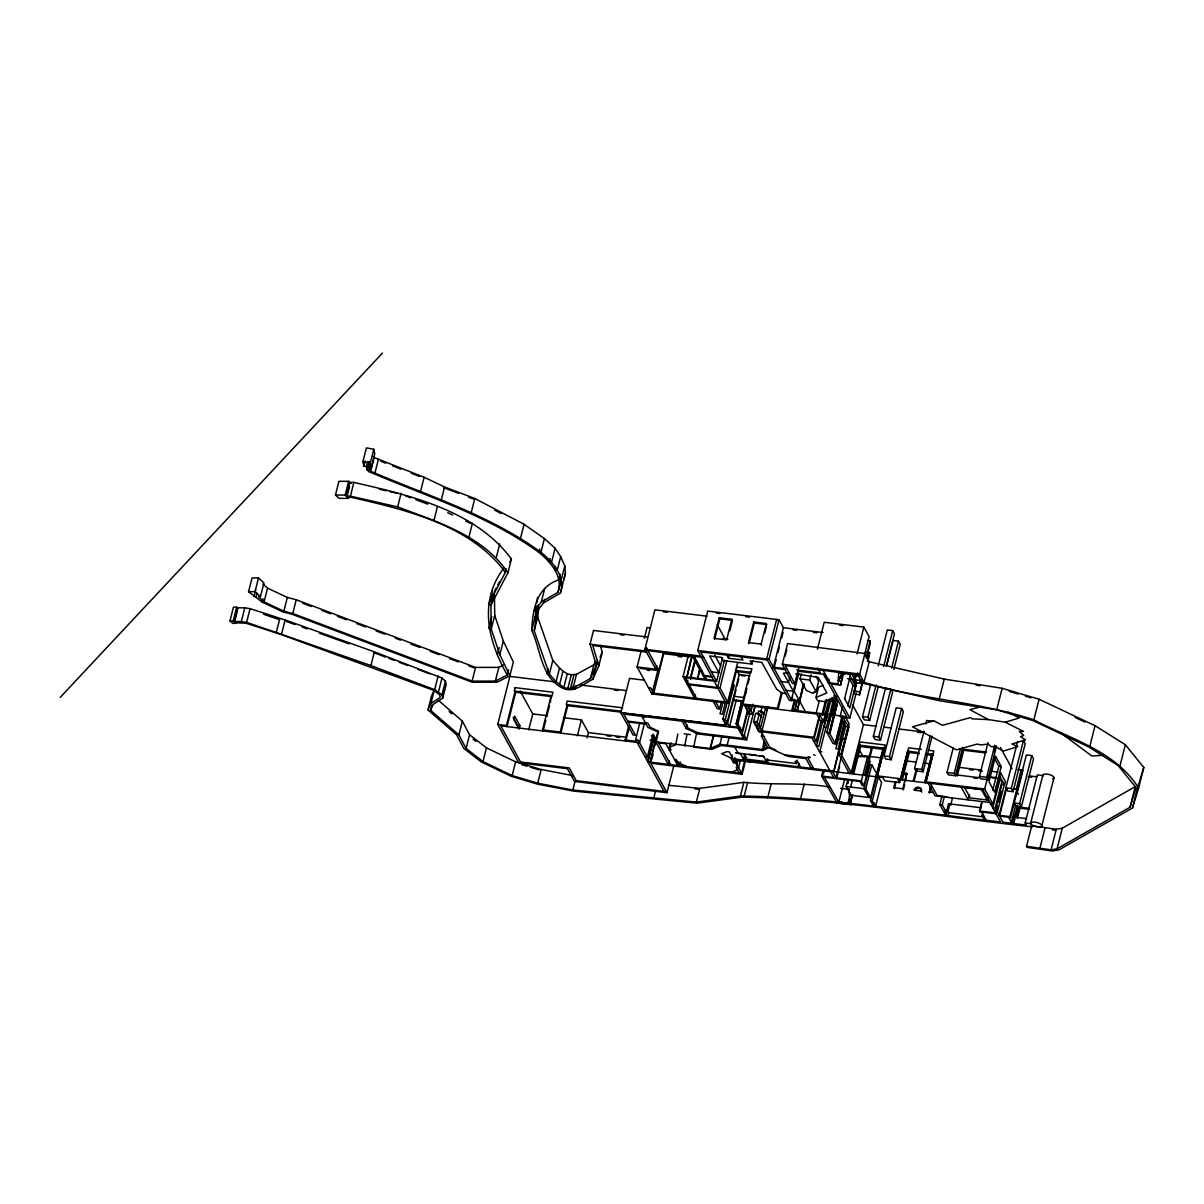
<?xml version="1.0" encoding="UTF-8"?>
<svg xmlns="http://www.w3.org/2000/svg" width="1204" height="1204" viewBox="0 0 1204 1204"><rect width="100%" height="100%" fill="white"/><g stroke="black" fill="none" stroke-linecap="round" stroke-linejoin="round"><path stroke-width="1.5" d="M842.424 707.305L840.241 715.883L840.979 717.223L849.843 718.051L831.181 684.053L840.558 685.196L842.92 672.78M838.451 677.235L840.919 677.792L841.114 673.954L844.726 674.39L844.139 673.322M862.711 682.322L859.521 694.874L853.967 693.624L856.375 681.795M860.995 679.778L860.092 683.375L854.524 682.126L854.945 674.646M859.521 694.874L862.395 681.253M860.092 683.375L860.228 680.501L847.586 678.574M866.88 651.921L869.649 652.538L868.159 660.785M867.437 640.408L870.221 641.04L870.086 643.899L866.444 658.257M600.269 645.359L602.286 652.132L598.809 665.872L592.804 679.357C583.443 683.842 573.751 693.519 562.659 688.176C540.987 677.506 540.792 649.799 531.747 630.324C532.68 609.209 536.668 586.529 559.92 579.47M531.747 630.324L535.223 616.598L536.487 606.094M536.909 602.602L537.541 597.35M597.771 662.26L590.427 678.544L573.044 688.041L567.821 688.522L563.803 687.499L556.082 681.72L549.34 674.165L534.23 630.821L538.263 604.89M534.23 630.821L537.706 617.095L538.956 606.696M813.769 741.197L816.177 741.498L821.173 720.549M628.608 726.238L625.132 739.963L636.555 741.363L635.637 739.707L639.535 723.845M229.979 620.888L233.215 620.888L235.939 623.371L232.703 623.371L229.979 620.888L233.456 607.162L236.691 607.162L238.046 608.396M233.215 620.888L236.691 607.162M234.569 622.122L237.609 610.112M494.453 595.092L494.724 615.379L503.317 640.995L513.34 662.019L509.864 675.745L497.207 682.186L472.269 682.247L292.166 614.311L283 611.948L262.201 602.135L248.566 591.661L252.027 577.935L258.514 577.92L263.947 582.886L260.47 596.612L258.318 596.612L264.052 601.865L283.858 611.196L292.783 613.498L472.103 681.133L495.371 681.088L507.26 675.038L508.57 669.891M244.788 607.824L237.444 607.839L233.967 621.58L241.327 621.565L244.788 607.824L250.071 608.652L285.152 619.97L374.384 651.831L442.003 678.048L445.435 681.178L446.202 684.414L442.741 698.139L433.289 704.325L430.55 710.27L458.89 734.891L466.083 748.482L483 761.59L512.151 775.572L537.706 783.202L572.818 790.005L696.318 802.09L740.415 796.055C827.66 796.988 913.851 812.324 1000.494 821.926L982.84 789.749L897.853 779.394L899.614 782.585L884.714 780.764L882.968 777.573L832.611 771.448M241.327 621.565L246.594 622.378L250.071 608.652M260.47 596.612L255.037 591.646L258.514 577.92M253.999 596.627L255.73 589.764M256.151 596.627L257.024 593.196M262.201 602.135L263.059 598.704M264.052 601.865L267.529 588.124L262.939 583.94M442.741 698.139L441.958 694.919L434.674 689.681L370.907 665.556L276.273 632.506L279.749 618.781M283.858 611.196L287.335 597.47L267.529 588.124M281.676 633.71L285.152 619.97M292.783 613.498L296.244 599.758L287.335 597.47M335.449 495.055L345.157 495.04L348.784 498.351L339.077 498.366L335.449 495.055L338.926 481.329L348.633 481.314L351.056 483.511M345.157 495.04L348.633 481.314M346.978 496.695L349.581 486.401M353.886 482.398L349.852 482.413L346.376 496.138L350.409 496.138L353.886 482.398C409.811 495.311 475.399 510.346 511.414 559.017L507.937 572.758L490.916 605.145L491.247 629.105L499.841 654.735L509.864 675.745M534.064 611.075L541.303 602.03L557.964 592.308C563.502 576.596 550.303 561.576 538.91 552.395C487.771 515.161 426.487 496.334 368.921 471.622L367.115 469.966L366.377 466.61L363.909 466.159L362.916 461.629L366.392 447.888L373.782 449.227L374.775 453.773L371.299 467.498L368.845 467.062L370.14 461.9M363.909 466.159L365.218 461.012M366.377 466.61L367.687 461.463M367.115 469.966L369.282 461.388M371.299 467.498L370.305 462.968L373.782 449.227M368.921 471.622L369.794 468.19M536.532 611.752L543.621 602.873L560.387 593.105C566.106 577.032 552.606 561.666 540.957 552.305C489.757 514.921 428.383 495.988 370.681 471.261L369.523 470.192L370.396 466.761M370.681 471.261L374.158 457.535L372.999 456.466M374.941 472.931L378.417 459.206M507.937 572.758C482.97 535.599 437.473 522.024 397.666 506.914L401.128 493.188M370.907 665.556L374.384 651.831M420.693 490.991L424.154 477.266L374.158 457.535M433.952 520.429L437.428 506.703M441.115 500.713L444.592 486.988L424.154 477.266M471.336 512.227L474.812 498.501L444.592 486.988M468.973 536.833L472.45 523.108M427.977 709.908L431.438 696.183L434.373 689.802L430.912 703.527L427.977 709.908L456.572 734.741L463.781 748.376L481.239 761.906L511.158 776.264L537.526 784.135L573.254 791.058L697.041 803.173L741.875 797.153C839.293 798.433 935.508 816.673 1032.34 826.802L1030.579 823.596L1042.739 775.557L1037.336 774.894L1025.176 822.949L1026.335 825.071L1013.723 823.536L1013.136 822.467L1017.485 805.31M434.674 689.681L438.151 675.956M430.55 710.27L431.86 705.123M438.527 691.773L442.003 678.048M441.958 694.919L445.435 681.178M496.274 557.572L499.75 543.847M507.26 675.038C488.117 641.311 478.319 601.624 503.784 568.228M490.916 605.145L493.956 593.12M472.103 681.133L475.565 667.407L498.832 667.362L503.302 665.09M458.89 734.891L462.366 721.151L438.286 700.231M488.779 628.654L491.819 616.629M488.448 604.513L505.379 572.276L506.252 568.845M491.247 629.105L494.724 615.379M466.083 748.482L469.56 734.756L462.366 721.151M520.595 538.022L524.071 524.297L474.812 498.501M497.402 654.374L499.148 647.496M499.841 654.735L503.317 640.995M495.371 681.088L498.832 667.362M483 761.59L486.476 747.85L469.56 734.756M538.91 552.395L539.768 548.964M540.957 552.305L544.434 538.579L524.071 524.297M673.743 766.03L666.986 792.714L574.443 781.441L567.43 768.679L518.758 762.749L497.734 724.447L509.894 676.392L554.322 681.81M506.448 725.515L515.131 691.186L515.718 692.255L507.034 726.584L506.448 725.515L497.734 724.447M549.325 561.922L550.198 558.49M541.303 602.03L544.765 588.304M551.613 562.027L555.089 548.302L544.434 538.579M543.621 602.873L544.494 599.442M554.818 570.079L555.676 566.648M557.211 570.365L560.688 556.639L555.089 548.302M519.917 725.666L519.044 729.097L513.792 719.525L514.665 716.094L519.917 725.666L517.509 725.38L513.13 717.403M558.867 579.274L560.176 574.127M557.964 592.308L560.567 582.014M559.514 586.378L564.811 565.97L560.688 556.639M512.151 775.572L515.628 761.846L486.476 747.85M560.387 593.105L565.459 573.209L564.811 565.97M528.691 729.94L532.74 713.927L520.113 690.915M546.932 673.909L548.241 668.762M549.34 674.165L552.817 660.439L537.706 617.095M545.833 720.127L543.094 730.963L542.507 729.91L551.191 695.581L550.409 702.067M546.751 716.515L549.491 705.679M556.082 681.72L559.559 667.994L552.817 660.439M559.499 684.835L562.96 671.11L559.559 667.994M537.706 783.202L541.183 769.476L572.788 775.602M563.803 687.499L567.28 673.773L562.96 671.11M567.821 688.522L571.298 674.797L576.505 674.315L593.888 664.819L595.363 661.508M570.47 688.507L573.947 674.782M560.236 732.062L567.189 704.611L567.761 705.664L560.823 733.131L560.236 732.062L542.507 729.91M571.99 689.621L572.863 686.19M573.044 688.041L576.505 674.315M575.076 689.049L575.933 685.618M597.605 660.153L596.311 665.3L590.065 644.2L593.527 630.475L647.451 637.051M590.427 678.544L593.888 664.819M577.363 735.87L581.412 719.857L563.382 717.659M592.804 679.357L596.281 665.631M572.818 790.005L575 781.426M587.07 737.962L588.425 732.619L581.412 719.857M737.134 668.054L736.547 666.986L751.883 668.852L751.01 672.283L735.689 670.417L736.276 671.486L728.239 703.241L651.906 693.94L637.097 666.971L641.19 650.822M644.366 638.255L647.09 627.495L650.491 627.916M637.097 666.971L655.849 669.258L644.908 649.302L654.886 609.826L707.049 616.192M646.698 647.571L645.826 651.003L590.065 644.2M647.285 648.625L646.413 652.071L592.789 645.525L598.809 665.872M626.155 739.316L629.195 727.306M655.849 669.258L656.752 665.661M644.561 722.851L639.535 742.717L500.729 725.816L520.579 761.981L569.251 767.911L576.264 780.674L665.195 791.51M651.906 693.94L658.257 668.822M640.092 668.325L658.844 670.613L663.374 652.673M644.938 756.654L647.346 756.94L653.14 734.064L655.759 738.85L650.19 762.132L657.971 731.415M651.605 735.373L653.366 738.564L647.571 761.44L649.979 761.741M654.088 736.923L647.797 761.846L741.544 773.254L744.749 760.612M647.872 761.981L654.178 737.074M669.138 760.717L668.22 764.329L655.909 741.89L658.648 731.054M651.695 759.589L653.065 754.171M655.352 745.125L656.722 739.707M695.491 694.558L694.588 698.139L683.044 676.543L688.492 655.006M653.802 797.936L655.533 791.073M691.848 655.142L686.762 677.747L692.27 655.939L705.077 679.282L683.044 676.543M671.004 742.823L669.243 749.836L671.034 750.047L669.454 747.157L670.342 743.636M686.867 683.706L687.785 680.125M690.163 678.499L695.22 658.513M690.584 679.297L695.175 661.116M725.229 701.872L697.718 650.521L707.711 611.06L779.033 619.744L783.413 627.72L773.419 667.197L786.061 668.732M677.867 734.034L675.655 744.93L669.454 747.157M699.915 667.392L697.583 679.101M698.049 677.28L700.352 668.19M697.282 733.567L686.205 728.54L687.123 724.928M678.755 761.891L677.837 765.503L665.887 743.741L658.678 742.868M686.882 735.132L684.67 746.028M679.643 765.714L680.546 762.102M719.239 617.772L714.017 638.361L726.644 639.896L731.851 619.308L719.239 617.772L719.811 618.826L714.604 639.429M696.318 734.53L693.685 747.127L712 749.355L721.181 745.457L762.448 750.483L768.92 747.744L787.928 756.383L805.958 758.58L811.315 768.363M696.484 698.38L685.272 677.566L716.591 681.464L722.566 657.851M729.835 630.67L732.438 620.361L731.851 619.308M717.569 687.529L724.462 660.274M728.239 703.241L719.992 687.845L726.885 660.575M741.182 656.812L742.928 660.003L728.51 658.242L729.383 654.81M712.617 700.337L717.163 708.614L719.556 708.915L721.392 701.646M696.318 802.09L699.795 788.364L743.891 782.329C772.426 785.324 801.247 782.058 829.616 787.025M655.909 741.89L710.089 748.482L713.28 735.84M710.556 748.286L713.761 735.644M722.791 702.97L720.037 713.867L722.445 714.153L725.199 703.256M727.05 702.76L722.912 719.119L726.358 725.38L620.843 712.738L629.526 678.409L644.381 680.185M737.646 662.697L727.652 702.173L651.319 692.872M736.216 700.261L729.458 726.96L725.32 719.405L733.131 688.507M721.753 737.089L719.932 744.313L710.089 748.482M727.065 722.596L739.226 674.541L737.465 671.32M727.502 723.393L736.02 689.726M736.938 686.129L738.759 678.936M753.749 621.971L754.336 623.04L749.114 643.628L748.542 642.56L753.749 621.971L766.361 623.506L761.154 644.095L761.741 645.163M727.141 745.201L728.962 737.977M729.022 726.162L738.037 727.261L736.08 723.694L741.875 700.803L736.517 724.492M711.459 671.847L718.908 672.78L709.668 655.954L721.301 657.369L723.047 660.56L751.898 664.081L752.756 660.635M816.794 714.017L742.657 704.987L742.07 703.934L750.107 672.178L750.694 673.247L736.276 671.486M742.657 704.987L745.788 692.646M748.015 683.827L749.355 678.529M740.55 727.547L739.632 731.174L742.04 731.46L737.886 723.905L743.289 702.549M745.547 693.654L746.886 688.312M731.264 758.61L732.183 754.998M745.938 707.937L746.811 704.506M764.781 633.153L766.512 626.291M736.803 759.589L735.93 763.02L733.522 762.734L734.831 757.572M742.04 731.46L748.737 705.514M747.789 711.534L741.814 735.162L744.222 735.463L746.646 739.873L696.755 733.793M749.55 708.373L750.408 704.942M754.532 707.425L752.786 714.288L749.189 713.852L750.483 708.704M736.592 765.804L737.886 760.657M744.222 735.463L749.746 713.656M695.175 732.604L743.651 738.519L744.554 734.952M752.771 704.235L751.04 711.097L747.428 710.661M740.294 760.943L738.564 767.806L736.156 767.52L739.151 772.968M746.646 739.873L755.194 706.056M743.545 759.363L744.463 755.736M773.419 667.197L769.04 659.22L779.033 619.744M761.59 732.363L759.182 732.062L753.569 721.828L755.736 713.25L759.348 713.686L761.063 716.816M745.351 754.727L743.982 760.16L740.626 754.035L735.539 752.666L763.908 756.624M666.986 792.714L650.777 763.201L742.131 774.322L745.788 759.874M745.788 760.371L746.661 756.94M756.052 721.346L755.179 724.778L758.881 725.395L762.358 711.669L758.655 711.052L757.798 714.484M767.986 706.883L761.921 730.903L757.165 722.265L759.348 713.686M756.819 727.743L757.677 724.311M760.717 712.301L762.027 707.154M740.415 796.055L743.891 782.329M759.619 725.32L758.309 730.467L813.829 737.239L816.177 741.498M776.189 659.672L774.006 668.25L791.811 700.683L789.403 700.382L766.647 658.919L776.625 619.443L777.212 620.511M777.995 652.493L779.379 647.015M781.697 637.909L783.082 632.431M760.416 728.179L765.624 707.591L767.129 710.315M744.192 796.055L747.669 782.314M721.181 745.457L719.932 744.313L761.861 749.43L767.415 747.067L761.364 736.05L762.689 730.813M799.095 666.61L794.745 683.782L792.337 683.466L782.359 664.172L787.582 643.568L864.923 653.486L869.198 661.748L863.99 682.352C919.69 699.479 978.656 701.42 1033.86 719.857C1070.552 738.985 1115.431 750.89 1138.593 788.033L1132.482 808.004L1059.084 849.813L1052.401 850.957L1027.117 847.39L1026.53 846.322L1031.753 825.733L1056.284 829.24L1062.259 828.217L1135.282 786.603L1130.074 807.207L1057.037 848.805L1051.062 849.828L1026.53 846.322M785.098 656.225L786.844 649.362M764.119 740.52L762.448 750.483M764.179 748.436L765.533 743.094M782.058 693.429L778.04 709.306L777.453 708.238L781.471 692.36M743.62 753.644L746.691 759.227L766.512 761.635L767.234 758.776M767.415 763.005L768.287 759.573M789.809 677.265L788.5 682.412L781.291 681.524M797.665 674.029L793.331 691.186L783.413 673.126L788.454 672.991M793.677 690.765L791.374 699.885L799.486 700.863L803.64 684.459M791.811 700.683L792.699 697.146M805.386 711.639L794.219 691.292L798.839 673.066M767.67 797.816L771.147 784.09M795.137 700.472L792.458 711.052L791.871 709.999L794.55 699.419M815.936 676.347L818.66 681.298L816.056 691.593L812.369 693.128L806.364 690.419L800.028 678.875L801.322 673.728M797.605 699.599L794.881 710.36L796.672 700.743M804.091 683.737L797.274 710.646L803.098 685.166M813.317 692.751L816.056 691.593L809.72 680.049L811.014 674.902M817.411 649.182L824.213 622.272L863.87 627.103L869.122 636.675L864.592 654.615M765.669 759.814L796.28 763.547L797.153 760.115M797.996 766.737L798.869 763.306M836.058 697.011L824.981 701.616L817.712 700.728L815.966 697.537L818.569 687.243L823.235 685.257M819.367 700.502L816.207 712.964L821.173 722.009L824.183 722.37L830.263 698.335M813.829 737.239L819.232 715.883M814.25 737.992L819.202 718.427M829.074 679.267L828.201 682.698L846.848 716.696L791.871 709.999M800.78 797.755L804.257 784.03M825.688 699.96L822.212 713.686L822.949 715.025L819.202 714.318L824.183 722.37M822.949 715.025L826.862 699.569M822.437 722.505L816.462 746.104L818.855 746.405L826.666 715.522M823.355 721.888L828.999 699.584M823.957 721.964L829.601 699.659M830.971 699.735L824.018 727.186L826.426 727.487L833.364 700.021L830.971 699.735L833.815 704.912L826.862 732.378L833.002 743.545L835.997 743.906L842.95 716.455M826.049 727.171L819.743 752.079L812.008 738.007L761.289 731.821L769.823 747.368L775.812 750.077L774.894 750.468M839.143 677.37L838.27 680.817L840.753 681.359M839.037 680.32L839.94 676.738M836.012 695.912L831.227 714.785L831.813 715.853L836.599 696.981M840.919 677.792L841.792 674.345M840.558 685.196L843.282 674.436M836.223 705.213L829.27 732.664L835.395 743.831L842.349 716.38L848.865 727.231L841.31 754.607L843.914 744.313M830.354 729.639L834.267 714.183M835.14 710.751L837.307 702.173L833.8 695.792M829.496 733.07L836.825 705.288L833.815 704.912M830.083 733.146L836.825 705.288M823.069 770.65L821.685 776.068L837.126 803.053L851.529 804.769L850.28 803.625L838.797 802.255L844.651 779.123M844.591 698.726L850.22 676.106M857.067 654.013L863.87 627.103M841.701 717.689L835.185 743.44L835.997 743.906M835.787 743.515L842.303 717.765M842.785 721.271L835.847 748.737L838.255 749.023L845.193 721.572L842.785 721.271L845.644 726.463L838.691 753.915L849.437 773.495M847.857 705.98L853.064 685.392L849.572 679.011M854.524 682.126L856.345 674.947M839.986 739.753L843.899 724.311M840.317 743.335L839.113 743.184L840.753 744.132L833.815 771.598L840.317 743.335A7.615 6.697 -28.8 0 1 843.658 738.744M849.994 675.715L855.472 685.678L849.828 707.997L844.576 698.41M855.698 686.084L856.556 682.653M853.967 693.624L856.691 682.864M863.99 682.352L859.701 674.074L864.923 653.486M849.843 718.051L856.194 692.932M848.037 726.749L841.099 754.216L851.258 772.727L853.064 772.938L860.002 745.487M844.787 740.881L847.827 728.871M848.263 727.156L849.136 723.724L845.629 717.328M841.912 754.682L848.639 726.825L845.644 726.463M866.143 657.188L870.221 641.04M836.118 777.829L841.325 757.241M839.594 766.617L836.554 778.627L822.197 776.941M867.392 661.508L869.649 652.538M878.303 686.37L869.679 720.459L864.261 719.811L862.515 716.621L870.688 684.323M868.746 797.439L863.93 788.665L870.01 764.63L871.816 764.856L876.632 773.63L870.552 797.665L850.942 795.272L846.126 786.498L847.857 779.635L848.218 783.217M851.258 772.727L863.418 724.673L852.733 705.198M878.228 665.842L887.303 629.948L892.721 630.61L894.467 633.801L886.294 666.098M858.964 745.11L884.203 748.181L883.3 748.075L876.346 775.526L877.4 775.903L885.211 745.02L859.972 741.935L852.011 772.562L858.964 745.11L859.867 745.216L860.589 746.54L853.636 774.006L852.914 772.682L859.867 745.216M869.679 720.459L867.918 717.268L876.091 684.971M850.626 787.04L852.372 780.177M850.476 793.045L847.872 803.339L848.459 804.392M883.631 666.489L892.721 630.61M848.775 788.786L850.28 803.625L852.522 794.73M886.716 665.571L893.067 640.453L898.485 641.115L900.231 644.306L893.88 669.424M733.522 762.734L730.903 757.933L721.708 753.764L726.795 751.612L729.263 751.913L733.07 758.821L832.325 770.906L836.554 778.627L859.987 781.486L862.169 785.475L863.975 785.685L861.357 780.899L867.437 756.88L858.422 755.781M880.485 740.174L878.739 736.983L890.9 688.929L892.646 692.119L880.485 740.174L875.082 739.512L873.336 736.321L885.497 688.267L889.094 688.703M891.667 668.024L898.485 641.115M863.975 785.685L870.056 761.665L867.437 756.88M870.552 797.665L865.736 788.876L871.816 764.856M874.571 803.053L873.713 806.484L870.492 800.63L876.572 776.61L878.378 776.821L881.599 782.675L875.519 806.695L872.298 800.856L878.378 776.821M884.203 748.181L877.084 776.866L876.346 775.526M884.067 755.871L896.212 707.817L901.63 708.479L903.376 711.669L891.216 759.724L885.813 759.062L884.067 755.871L889.47 756.533L891.216 759.724M889.47 756.533L901.63 708.479M895.054 782.54L893.759 787.702L902.774 788.786L906.672 773.344L903.677 772.983M894.346 788.755L896.077 781.893M899.614 782.585L900.487 779.154M921.271 749.4L908.644 747.865L900.682 778.491L907.635 751.04L908.538 751.145L909.261 752.47L902.323 779.936L901.585 778.612L908.538 751.145M908.674 751.416L901.736 778.868L876.497 775.797L883.3 748.075M903.361 789.854L904.655 784.707M905.528 781.276L906.672 773.344M932.092 736.201L923.077 771.794L915.868 770.906L914.558 768.513L924.01 731.144M925.816 724.025L926.719 720.474L933.928 721.346M916.048 770.003L913.445 780.297L914.032 781.366L917.072 769.356M939.06 699.69L944.267 679.101L1002.149 688.297L1039.067 699.253L1095.038 725.696L1125.349 744.734L1143.8 767.445L1138.593 788.033M923.077 771.794L921.767 769.401L930.316 735.584M932.874 754.11L925.756 782.796L925.018 781.456L931.971 754.005L933.01 754.381L927.095 753.659M932.122 754.261L925.169 781.727L984.661 788.966L992.984 804.137L990.576 803.836M931.159 786.167L929.428 793.03L930.135 786.814M962.733 747.263L955.524 775.737L948.316 774.864L947.006 772.471L953.312 747.549M981.034 807.734L948.496 803.76L945.682 815.243L939.842 804.603L942.01 796.025M982.524 816.764L946.329 812.354L942.235 804.904L944.418 796.326M955.524 775.737L954.215 773.344L960.521 748.436M944.779 813.618L945.652 810.187M963.125 749.204L963.712 750.258L957.195 776.008L956.623 774.94L963.125 749.204L986.573 752.048M947.668 812.519L949.851 803.926M948.075 815.544L948.948 812.113M950.678 805.25L952.424 798.372M969.521 794.73L968.212 799.877L961.198 787.115M996.536 745.878L987.972 779.695L980.763 778.822L979.454 776.429L988.002 742.612M996.942 708.885L1002.149 688.297M987.972 779.695L986.663 777.302L994.775 745.261M984.661 788.966L988.258 774.729M994.113 751.597L995.467 746.254M996.009 813.738L979.785 811.767L981.636 801.939M979.785 811.767L981.952 803.188M984.27 819.954L981.982 815.755L982.84 812.324M987.145 800.013L981.305 789.372L964.479 787.326L970.319 797.966L987.145 800.013L987.912 796.958M992.743 790.23L998.823 766.211L993.932 757.316M1001.216 766.496L994.715 792.232L989.011 781.863L995.527 756.127L1001.216 766.496L998.823 766.211M992.984 804.137L999.922 776.67M997.409 805.717L995.573 812.941L979.349 810.969M998.312 802.105L1001.066 791.269M997.364 812.113L1004.302 784.647L1001.909 784.361L994.955 811.812L997.364 812.113L1003.489 823.28M1013.061 791.69L1011.315 788.5L1023.475 740.445L1025.221 743.636L1013.061 791.69L1007.658 791.028L1005.897 787.837L1017.606 741.559M1006.062 790.351L999.546 816.101L1008.561 817.2L1011.917 823.31L1002.902 822.212M1016.387 788.816L1021.158 769.943M1033.86 719.857L1039.067 699.253M1008.711 817.471L1010.517 817.682L1009.93 816.613L1016.868 789.162L1013.271 788.725M1010.517 817.682L1026.38 754.938L1031.798 755.6L1033.544 758.791L1021.383 806.846L1015.98 806.183L1014.219 802.993L1019.637 803.655L1021.383 806.846M1015.679 805.085L1011.33 822.257L1013.136 822.467M1012.82 819.758L1014.174 814.416M1013.723 823.536L1018.057 806.379M1019.637 803.655L1031.798 755.6M1019.999 808.185L1017.395 818.494L1016.823 817.426L1019.427 807.131L1029.029 808.305L1029.616 809.359L1019.999 808.185L1019.427 807.131M1041.761 826.11A5.719 2.107 14.2 0 0 1034.477 822.076A5.719 2.107 14.2 0 0 1032.641 825.372A5.719 2.107 14.2 0 0 1041.761 826.11L1053.921 778.055M1039.759 848.82L1044.967 828.217M1051.062 849.828L1056.284 829.24M1057.037 848.805L1062.259 828.217M1089.831 746.284L1095.038 725.696M1120.141 765.323L1125.349 744.734M1132.482 808.004L1137.705 787.401M850.28 803.625L852.537 794.73M841.415 801.939L842.333 802.361M563.863 579.38L565.459 573.209M1130.074 807.207L1136.064 787.612L1118.004 765.383L1088.22 746.691L1032.897 720.549L996.867 709.848L939.511 700.743L862.124 683.104L857.85 674.827L785.324 665.541L794.745 683.782M1138.201 785.745L1143.8 767.445M600.028 657.203L602.286 652.132M494.392 591.405L496.093 588.169M497.794 584.933L499.494 581.698M509.713 562.268L511.414 559.017M825.643 769.807L821.685 776.068L861.357 780.899M60.2 697.387L382.511 353.043M430.912 703.527L440.212 697.432L439.55 694.693L433.38 690.238L281.224 634.568L246.399 623.326L235.171 622.679M815.966 697.537L826.862 692.917L818.344 677.385L795.829 673.894M731.942 772.095L737.39 769.777M784.406 754.788L806.575 757.662L808.787 756.729L810.277 757.406L808.065 758.339L813.287 767.851M1005.295 722.189L1023.52 731.445L1019.336 731.445L1023.716 735.448L1020.571 736.667L1025.552 739.888L1011.857 743.997L1017.862 746.585L1003.158 751.161L995.497 746.63L991.042 746.63L988.243 744.087L980.959 744.885L977.121 744.102L956.443 749.851L912.436 726.795L933.913 720.82L942.536 725.335L970.665 717.509L972.14 718.848L988.454 719.601L1005.295 722.189L1019.352 717.9L1008.019 712.151M981.711 706.582L969.897 709.668L988.454 719.601M1102.668 755.269L1091.923 756.052L1060.212 732.514M347.58 497.237L351.026 497.237C405.823 509.879 470.042 524.673 505.379 572.276M248.566 591.661L255.037 591.646M1052.401 829.902L1055.863 830.218M668.37 785.294L699.795 788.364M694.964 788.906L698.666 789.267M725.32 719.405L722.912 719.119L726.614 725.621L620.843 712.738L633.018 734.922L635.411 735.208L623.236 713.024M840.482 788.319L849.527 789.388M839.474 625.117L842.875 625.538M716.245 613.092L719.932 613.543M745.803 616.689L749.505 617.14M663.434 611.873L667.136 612.324M719.811 618.826L732.438 620.361M754.336 623.04L766.948 624.575M783.413 627.72L823.13 632.551M793.135 629.903L796.792 630.339M813.227 632.341L816.884 632.792M748.542 642.56L761.154 644.095M620.301 634.734L624.003 635.185M697.718 650.521L769.04 659.22M767.234 659.988L700.713 651.891L716.591 681.464M856.149 674.782L838.676 672.66L838.119 683.902L828.201 682.698L823.34 674.27M644.908 649.302L700.788 656.105M855.532 675.7L859.144 676.151L857.383 672.946M703.768 657.474L647.887 650.657L658.844 670.613M689.711 656.857L663.705 653.697L653.727 693.173L650.897 688.011L648.489 687.71M796.897 670.056L820.36 672.916L817.727 668.13M678.108 656.436L681.72 656.887M771.614 667.964L784.978 669.59M797.77 671.155L825.387 674.511M694.979 660.891L696.71 661.101M800.028 678.875L809.72 680.049M853.064 685.392L855.472 685.678M739.226 674.541L750.047 675.85M741.468 675.549L745.08 676.001M647.15 670.237L649.558 670.523M786.107 690.313L794.219 691.292M785.625 693.504L782.028 693.068L776.67 689.215L761.756 662.29L750.137 660.876L751.898 664.081M837.036 705.679L831.949 697.432M733.733 696.273L743.636 697.492M732.86 699.705L742.778 700.924M733.296 700.502L742.311 701.601M862.515 716.621L867.918 717.268M794.444 709.562L796.837 709.848M742.07 703.934L777.453 708.238M580.223 684.971L626.501 690.599M614.266 690.103L617.953 690.554M863.418 724.673L876.377 726.253M883.796 727.156L891.201 728.059M898.62 728.962L924.552 732.122M827.253 720.684L829.661 720.97L825.176 712.813M917.388 732.243L921.075 732.679M515.718 692.255L551.778 696.649M753.569 721.828L757.165 722.265M873.336 736.321L878.739 736.983M826.862 732.378L829.872 732.739M622.739 707.832L567.144 701.059L566.286 704.49L620.948 711.158M963.712 750.258L985.354 752.891M736.08 723.694L737.886 723.905M567.761 705.664L621.535 712.211M928.48 750.288L933.883 750.95L926.072 781.832L925.018 781.456M623.822 714.092L740.279 728.269M642.289 717.087L644.697 717.373L644.26 716.576M918.727 752.635L907.635 751.04M860.589 746.54L882.351 749.204M909.261 752.47L919.314 753.704M925.996 754.517L932.694 755.329L931.971 754.005M761.364 736.05L763.772 736.336M645.344 722.656L647.752 722.957L650.145 727.306L657.354 730.587M627.705 721.151L645.72 723.348M1017.546 769.506L1022.964 770.169L1017.756 790.757L1016.868 789.162M532.74 713.927L547.158 715.688M684.203 733.853L690.434 734.621M882.833 758.053L862.44 755.57L858.904 749.144M905.092 760.762L916.214 762.132M923.634 763.035L929.202 763.712M958.881 767.324L981.125 770.033M990.41 771.162L997.83 772.065M1029.48 775.918L1036.704 776.806M860.619 756.338L864.306 756.789M969.506 769.612L973.193 770.063M978.732 770.726L982.434 771.177M1028.261 776.761L1031.873 777.197M819.442 751.552L821.85 751.838M838.691 753.915L841.701 754.291M857.052 756.353L860.664 756.789M868.25 761.44L870.056 761.665M989.838 776.866L997.047 777.739M914.558 768.513L921.767 769.401M947.006 772.471L954.215 773.344M979.454 776.429L986.663 777.302M992.081 777.889L995.678 778.326M956.623 774.94L980.056 777.799M653.366 738.564L655.759 738.85M973.901 778.04L977.272 778.446M588.425 732.619L625.749 737.164M650.025 740.129L653.757 740.58M606.966 735.87L610.669 736.321M616.207 736.998L619.909 737.45M635.637 739.707L638.045 739.993L647.346 756.94M749.023 754.306L756.232 755.179M759.844 755.615L763.456 756.052L766.512 761.635M904.264 774.052L907.259 774.413M1005.897 787.837L1011.315 788.5M852.011 772.562L852.914 772.682M900.682 778.491L901.585 778.612M832.175 770.65L833.379 770.801M849.001 772.697L847.797 772.547L848.233 773.344M747.217 761.41L751.206 761.906M674.496 759.408L676.302 759.634L677.882 762.523L686.852 766.602M921.211 791.043L914.002 790.155A3.808 3.341 -28.8 0 1 918.471 787.16A3.808 3.341 -28.8 0 1 921.211 791.043L921.797 792.097M928.841 791.961L933.341 792.518M989.838 802.511L935.026 795.829L928.013 783.067M846.126 786.498L865.736 788.876M939.842 804.603L942.235 804.904M1009.93 816.613L999.109 815.304L1006.062 787.837L1006.935 789.433M1016.823 817.426L1026.425 818.6M870.492 800.63L872.298 800.856M981.982 815.755L983.773 815.981M1025.176 822.949L1030.579 823.596M722.535 638.587L727.923 639.264M697.613 665.692L699.268 665.887M700.246 670.477L701.812 670.673M711.609 676.392L704.385 675.489L694.136 656.3M712.046 677.19L704.822 676.287L706.944 680.26M706.522 679.462L713.746 680.365M688.778 683.947L719.992 687.845M689.2 684.745L717.99 688.327M782.359 664.172L859.701 674.074M628.142 721.948L646.232 724.266M976.173 685.136L979.875 685.723M362.916 461.629L370.305 462.968M854.103 690.765L859.671 692.014M379.335 489.17L386.424 490.796M389.976 491.608L397.079 493.219M350.409 496.138L397.666 506.914M869.198 661.748L944.267 679.101M567.28 673.773L571.298 674.797M1009.283 691.397L1018.298 694.076M1025.492 696.213L1030.91 697.823M515.628 761.846L541.183 769.476M521.663 764.63L526.946 766.211M530.452 767.264L539.241 769.883M263.736 614.326L279.343 619.654M246.594 622.378L276.273 632.506M286.447 621.46L295.146 624.575M302.114 627.058L307.336 628.924M319.527 633.274L349.115 643.839M405.718 495.928L410.82 497.824M415.907 499.72L427.796 504.16M296.244 599.758L475.565 667.407M302.625 603.219L311.369 606.515M321.859 610.473L330.603 613.769M337.602 616.403L346.346 619.699M356.835 623.657L365.58 626.953M376.069 630.911L384.813 634.207M395.303 638.165L400.556 640.152M411.046 644.11L419.79 647.406M430.279 651.364L439.024 654.66M449.513 658.618L458.257 661.914M468.747 665.872L473.985 667.859M373.496 652.538L385.476 657.068M388.907 658.362L394.039 660.304M399.186 662.26L407.735 665.496M418.014 669.379L429.994 673.909M443.418 487.59L458.483 493.324M468.522 497.147L473.548 499.058M380.765 461.192L385.822 463.194M392.579 465.858L401.022 469.184M411.136 473.187L419.579 476.513M813.603 754.682L815.108 755.359M698.576 733.025L688.372 728.39L684.579 721.497M656.948 731.52L647.978 727.457L641.852 716.29M447.768 512.693L452.689 514.996M465.797 521.136L470.719 523.439M1074.991 717.388L1085.06 722.129M494.678 510.135L501.18 513.536M473.082 739.166L475.986 741.408M449.152 711.549L451.876 713.927M823.927 776.339L839.414 803.339M1000.419 747.488L1012.143 768.844M1018.343 794.339L1016.808 791.54L1016.161 795.377M981.591 811.993L986.076 820.165M948.24 797.439L936.983 795.332L930.421 783.352M851.679 673.758L855.743 681.163M822.753 669.725L830.007 682.924M824.349 673.292L828.623 681.058M834.161 778.341L830.504 771.689L734.244 759.965L742.131 774.322M800.509 767.038L797.545 761.65L795.091 761.349L796.28 763.547M762.358 711.669L763.893 714.454M726.749 655.051L728.51 658.242M748.045 705.649L752.786 714.288M732.453 682.247L734.214 685.482L733.356 688.914L731.701 685.889M744.448 705.213L749.189 713.852M714.77 655.202L720.639 665.917M737.871 727.984L743.651 738.519M715.01 700.638L719.556 708.915M734.786 747.127L738.007 752.967M735.569 759.122L736.156 760.191M722.024 735.87L722.611 736.938M682.186 721.196L686.205 728.54M658.242 742.07L670.628 764.615M637.127 742.416L663.991 791.359M625.132 739.963L625.719 741.032M820.33 753.147L829.902 770.62M717.298 624.62L725.259 639.52M699.614 685.302L699.945 686.084M535.223 616.598L536.442 620.09M368.845 467.062L369.523 470.192M491.924 590.788L492.075 601.925M914.935 790.351A3.808 3.341 -28.8 0 1 921.752 790.321M1043.191 776.038A5.719 2.107 14.2 0 1 1049.497 774.563A5.719 2.107 14.2 0 1 1052.657 778.792M515.101 687.65L514.243 691.081L552.094 695.686L552.967 692.255L515.101 687.65M871.726 746.916L864.773 774.368L865.36 775.436L872.313 747.97L871.726 746.916M1000.569 772.848L999.711 776.279L1004.527 785.053L1005.4 781.622L1000.569 772.848M999.711 780.373L992.758 807.824L995.166 808.125L1002.119 780.659L999.711 780.373"/></g></svg>
